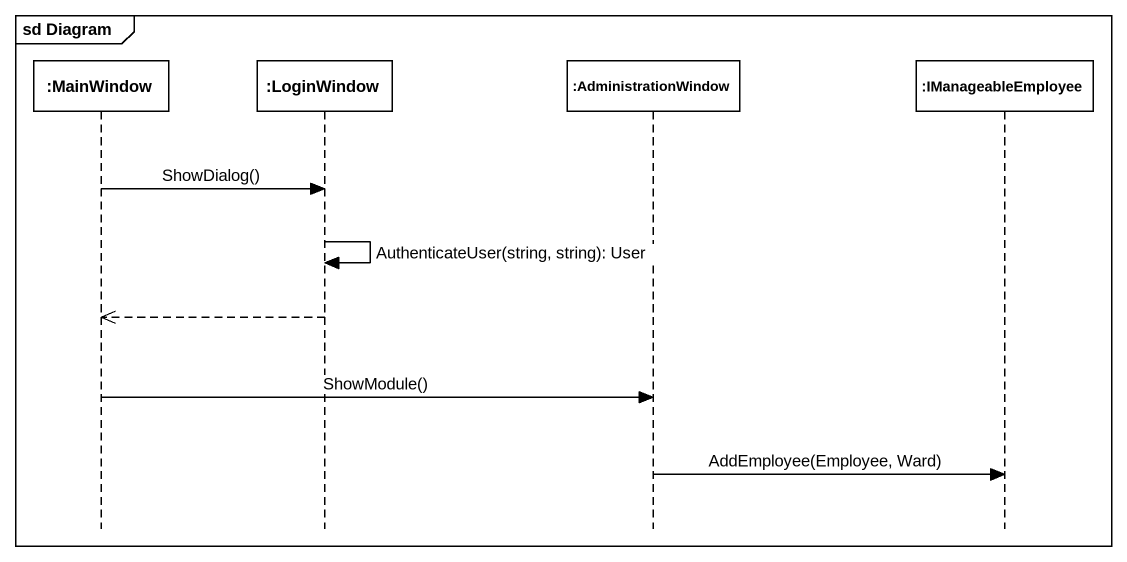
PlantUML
@startuml
mainframe sd Diagram
hide footbox
participant ":MainWindow" as MainWindow
participant ":LoginWindow" as LoginWindow
participant ":AdministrationWindow" as AdministrationWindow
participant ":IManageableEmployee" as IManageableEmployee

MainWindow -> LoginWindow : ShowDialog()
LoginWindow -> LoginWindow : AuthenticateUser(string, string): User
LoginWindow -->> MainWindow
MainWindow -> AdministrationWindow : ShowModule()
AdministrationWindow -> IManageableEmployee : AddEmployee(Employee, Ward)
@enduml
